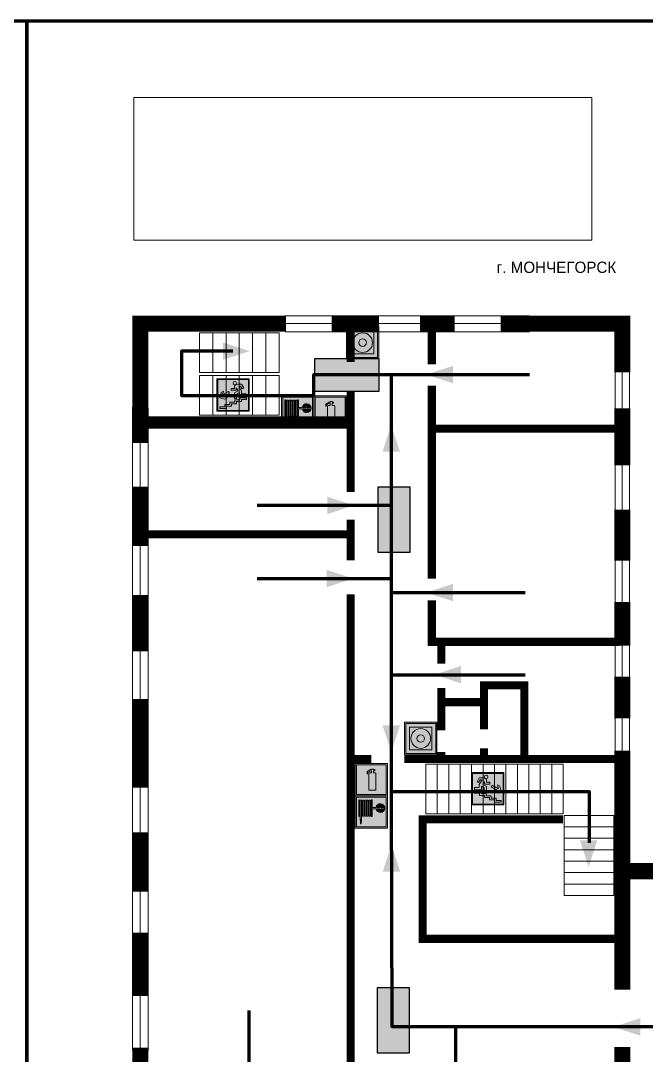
# Model space of a CAD drawing. Header units: millimetres. Extents: x 13810 to 67229, y 12374 to 21950.
# Drawn here: x 24286 to 24440.5, y 20406.5 to 20662 of the extents above; entities that cross this region are included whole.
import ezdxf

# ---------------------------------------------------------------- set-up
doc = ezdxf.new("R2010")
doc.units = ezdxf.units.MM
doc.layers.add('План_Штампы', color=7, linetype='Continuous')
doc.styles.add('обычный', font='arial.ttf')
picture_1 = doc.add_image_def('image1.jpg', size_in_pixel=(337, 105))

# ---------------------------------------------------------------- blocks, each defined once
blk = doc.blocks.new('вниз')
at = {"lineweight": 0, "true_color": 0xffffff}
h = blk.add_hatch(color=7, dxfattribs=at)
h.dxf.hatch_style = 1
h.paths.add_polyline_path([(40994.51, -4472.22), (40986.51, -4472.22), (40986.51, -4480.22), (40994.51, -4480.22)])
h.paths.add_polyline_path([(40994.31, -4472.42), (40994.31, -4480.01), (40986.71, -4480.01), (40986.71, -4472.42)], flags=16)
h.paths.add_polyline_path([(40988.43, -4473.53), (40989.43, -4473.53), (40990.19, -4473.96), (40990.19, -4474.6), (40991, -4474.6), (40991, -4475.06), (40989.73, -4475.06), (40989.73, -4474.46), (40989.3, -4475.18), (40990.17, -4475.7), (40990.17, -4477.11), (40989.63, -4477.11), (40989.63, -4476.01), (40988.94, -4475.59), (40988.94, -4476.46), (40988.94, -4476.46), (40987.47, -4476.46), (40987.26, -4476.46), (40987.26, -4475.92), (40988.4, -4475.92), (40988.4, -4475.2), (40989.1, -4473.99), (40988.66, -4473.99), (40988.24, -4474.7), (40987.86, -4474.47), (40988.41, -4473.56)], flags=0)
h.paths.add_polyline_path([(40990.55, -4473.29, -1), (40989.69, -4473.29, -1)], flags=0)
h.paths.add_polyline_path([(40988.85, -4476.89), (40988.85, -4477.43), (40990.1, -4477.43), (40990.1, -4477.99), (40991.34, -4477.99), (40991.34, -4478.54), (40992.59, -4478.54), (40992.59, -4479.09), (40993.83, -4479.09), (40993.83, -4479.52), (40992.17, -4479.52), (40992.17, -4478.97), (40990.91, -4478.97), (40990.91, -4478.41), (40989.68, -4478.41), (40989.68, -4477.86), (40988.43, -4477.86), (40988.43, -4477.31), (40987.6, -4477.31), (40987.18, -4477.31), (40987.18, -4476.89)], flags=0)
h.paths.add_polyline_path([(40991.61, -4475.33), (40993.12, -4476.2), (40992.9, -4475.27), (40993.48, -4475.6), (40993.83, -4476.88), (40992.56, -4477.22), (40991.97, -4476.88), (40992.9, -4476.61), (40991.38, -4475.74), (40991.58, -4475.39)], flags=0)
h.paths.add_polyline_path([(40990.19, -4473.96), (40989.43, -4473.53), (40988.43, -4473.53), (40988.41, -4473.56), (40987.86, -4474.47), (40988.24, -4474.7), (40988.66, -4473.99), (40989.1, -4473.99), (40988.4, -4475.2), (40988.4, -4475.92), (40987.26, -4475.92), (40987.26, -4476.46), (40987.47, -4476.46), (40988.94, -4476.46), (40988.94, -4476.27), (40988.94, -4475.59), (40989.63, -4476.01), (40989.63, -4477.11), (40990.17, -4477.11), (40990.17, -4475.7), (40989.3, -4475.18), (40989.73, -4474.46), (40989.73, -4475.06), (40991, -4475.06), (40991, -4474.6), (40990.19, -4474.6)], flags=0)
h.paths.add_polyline_path([(40990.55, -4473.29, 1), (40989.69, -4473.29, 1)], flags=0)
h.paths.add_polyline_path([(40991.61, -4475.33), (40991.58, -4475.39), (40991.38, -4475.74), (40992.9, -4476.61), (40991.97, -4476.88), (40992.56, -4477.22), (40993.83, -4476.88), (40993.48, -4475.6), (40992.9, -4475.27), (40993.12, -4476.2)], flags=0)
h.paths.add_polyline_path([(40990.1, -4477.43), (40988.85, -4477.43), (40988.85, -4476.89), (40987.18, -4476.89), (40987.18, -4477.31), (40987.6, -4477.31), (40988.43, -4477.31), (40988.43, -4477.86), (40989.68, -4477.86), (40989.68, -4478.41), (40990.91, -4478.41), (40990.91, -4478.97), (40992.17, -4478.97), (40992.17, -4479.52), (40993.83, -4479.52), (40993.83, -4479.09), (40992.59, -4479.09), (40992.59, -4478.54), (40991.34, -4478.54), (40991.34, -4477.99), (40990.1, -4477.99)], flags=0)
at = {"lineweight": 0}
h = blk.add_hatch(color=126, dxfattribs=at)
h.dxf.hatch_style = 1
h.paths.add_polyline_path([(40994.31, -4472.42), (40986.71, -4472.42), (40986.71, -4480.01), (40994.31, -4480.01)])
h.paths.add_polyline_path([(40988.43, -4473.53), (40989.43, -4473.53), (40990.19, -4473.96), (40990.19, -4474.6), (40991, -4474.6), (40991, -4475.06), (40989.73, -4475.06), (40989.73, -4474.46), (40989.3, -4475.18), (40990.17, -4475.7), (40990.17, -4477.11), (40989.63, -4477.11), (40989.63, -4476.01), (40988.94, -4475.59), (40988.94, -4476.46), (40988.94, -4476.46), (40987.47, -4476.46), (40987.26, -4476.46), (40987.26, -4475.92), (40988.4, -4475.92), (40988.4, -4475.2), (40989.1, -4473.99), (40988.66, -4473.99), (40988.24, -4474.7), (40987.86, -4474.47), (40988.41, -4473.56)], flags=16)
h.paths.add_polyline_path([(40990.55, -4473.29, -1), (40989.69, -4473.29, -1)], flags=16)
h.paths.add_polyline_path([(40988.85, -4476.89), (40988.85, -4477.43), (40990.1, -4477.43), (40990.1, -4477.99), (40991.34, -4477.99), (40991.34, -4478.54), (40992.59, -4478.54), (40992.59, -4479.09), (40993.83, -4479.09), (40993.83, -4479.52), (40992.17, -4479.52), (40992.17, -4478.97), (40990.91, -4478.97), (40990.91, -4478.41), (40989.68, -4478.41), (40989.68, -4477.86), (40988.43, -4477.86), (40988.43, -4477.31), (40987.6, -4477.31), (40987.18, -4477.31), (40987.18, -4476.89)], flags=16)
h.paths.add_polyline_path([(40991.61, -4475.33), (40993.12, -4476.2), (40992.9, -4475.27), (40993.48, -4475.6), (40993.83, -4476.88), (40992.56, -4477.22), (40991.97, -4476.88), (40992.9, -4476.61), (40991.38, -4475.74), (40991.58, -4475.39)], flags=16)
at = {"lineweight": 0, "true_color": 0xffffff}
h = blk.add_hatch(color=7, dxfattribs=at)
h.dxf.hatch_style = 1
h.paths.add_polyline_path([(40989.73, -4474.46), (40989.73, -4475.06), (40991, -4475.06), (40991, -4474.6), (40990.19, -4474.6), (40990.19, -4473.96), (40989.43, -4473.53), (40988.43, -4473.53), (40988.41, -4473.56), (40987.86, -4474.47), (40988.24, -4474.7), (40988.66, -4473.99), (40989.1, -4473.99), (40988.4, -4475.2), (40988.4, -4475.92), (40987.26, -4475.92), (40987.26, -4476.46), (40987.47, -4476.46), (40988.94, -4476.46), (40988.94, -4475.59), (40989.63, -4476.01), (40989.63, -4477.11), (40990.17, -4477.11), (40990.17, -4475.7), (40989.3, -4475.18)])
h.paths.add_polyline_path([(40989.69, -4473.29, 1), (40990.55, -4473.29, 1)])
h.paths.add_polyline_path([(40991.61, -4475.33), (40991.58, -4475.39), (40991.38, -4475.74), (40992.9, -4476.61), (40991.97, -4476.88), (40992.56, -4477.22), (40993.83, -4476.88), (40993.48, -4475.6), (40992.9, -4475.27), (40993.12, -4476.2)])
h.paths.add_polyline_path([(40990.1, -4477.43), (40988.85, -4477.43), (40988.85, -4476.89), (40987.18, -4476.89), (40987.18, -4477.31), (40987.6, -4477.31), (40988.43, -4477.31), (40988.43, -4477.86), (40989.68, -4477.86), (40989.68, -4478.41), (40990.91, -4478.41), (40990.91, -4478.97), (40992.17, -4478.97), (40992.17, -4479.52), (40993.83, -4479.52), (40993.83, -4479.09), (40992.59, -4479.09), (40992.59, -4478.54), (40991.34, -4478.54), (40991.34, -4477.99), (40990.1, -4477.99)])
at = {"color": 126, "lineweight": 0}
for points in [[(40986.51, -4472.22), (40994.51, -4472.22), (40994.51, -4480.22), (40986.51, -4480.22)], [(40986.71, -4472.42), (40994.31, -4472.42), (40994.31, -4480.01), (40986.71, -4480.01)]]:
    blk.add_lwpolyline(points, close=True, dxfattribs=at)
for points in [[(40987.47, -4476.46), (40987.26, -4476.46), (40987.26, -4475.92), (40988.4, -4475.92), (40988.4, -4475.2), (40989.1, -4473.99), (40988.66, -4473.99), (40988.24, -4474.7), (40987.86, -4474.47), (40988.41, -4473.56), (40988.43, -4473.53), (40989.43, -4473.53), (40990.19, -4473.96), (40990.19, -4474.6), (40991, -4474.6), (40991, -4475.06), (40989.73, -4475.06), (40989.73, -4474.46), (40989.3, -4475.18), (40990.17, -4475.7), (40990.17, -4477.11), (40989.63, -4477.11), (40989.63, -4476.01), (40988.94, -4475.59), (40988.94, -4476.46)], [(40991.58, -4475.39), (40991.38, -4475.74), (40992.9, -4476.61), (40991.97, -4476.88), (40992.56, -4477.22), (40993.83, -4476.88), (40993.48, -4475.6), (40992.9, -4475.27), (40993.12, -4476.2), (40991.61, -4475.33), (40991.58, -4475.39)], [(40987.6, -4477.31), (40987.18, -4477.31), (40987.18, -4476.89), (40988.85, -4476.89), (40988.85, -4477.43), (40990.1, -4477.43), (40990.1, -4477.99), (40991.34, -4477.99), (40991.34, -4478.54), (40992.59, -4478.54), (40992.59, -4479.09), (40993.83, -4479.09), (40993.83, -4479.52), (40992.17, -4479.52), (40992.17, -4478.97), (40990.91, -4478.97), (40990.91, -4478.41), (40989.68, -4478.41), (40989.68, -4477.86), (40988.43, -4477.86), (40988.43, -4477.31), (40987.6, -4477.31)], [(40987.47, -4476.46), (40988.94, -4476.46), (40988.94, -4476.27)]]:
    blk.add_lwpolyline(points, dxfattribs=at)
blk.add_circle((40990.12, -4473.29), 0.432, dxfattribs=at)
blk = doc.blocks.new('A$C32E8229D')
at = {"true_color": 0xffffff}
blk.add_hatch(color=7, dxfattribs=at).paths.add_polyline_path([(0, 0), (0, -8), (16, -8), (16, 0)])
h = blk.add_hatch(color=126)
h.paths.add_polyline_path([(0.2, -0.2), (15.8, -0.2), (15.8, -7.8), (0.2, -7.8)])
h.paths.add_polyline_path([(13.49, -2.05), (12.08, -2.05), (11.37, -2.63, 0.162397), (11.29, -2.84), (11.29, -3.63), (10.35, -3.63), (10.35, -4.05), (11.68, -4.05), (11.68, -3.48), (12.26, -4.28), (11.29, -5.1), (11.29, -6.78), (11.85, -6.78), (11.85, -5.44), (12.8, -4.64), (12.8, -5.94), (14.46, -5.94), (14.46, -5.39), (13.45, -5.39), (13.45, -3.97), (12.46, -2.59), (13.15, -2.59), (13.69, -3.34), (14.18, -3)], flags=16)
h.paths.add_polyline_path([(10.74, -1.82, 1), (11.8, -1.82, 1)], flags=16)
h.paths.add_polyline_path([(9.39, -3.59), (5.99, -3.59), (6.56, -3.03), (5.91, -3.03), (5.1, -3.83), (5.91, -4.64), (6.56, -4.64), (5.99, -4.09), (9.39, -4.09)], flags=16)
h.paths.add_polyline_path([(4.29, -1.08), (1.72, -1.08), (1.72, -6.6), (4.29, -6.6)], flags=16)
at = {"color": 126}
blk.add_lwpolyline([(16, -8), (0, -8), (0, 0), (16, 0)], close=True, dxfattribs=at)
blk = doc.blocks.new('вниз 3')
at = {"lineweight": 0, "true_color": 0xffffff}
h = blk.add_hatch(color=7, dxfattribs=at)
h.dxf.hatch_style = 1
h.paths.add_polyline_path([(40997.5, -4475.69), (40997.25, -4475.28), (40995.76, -4476.15), (40995.97, -4475.23), (40995.39, -4475.56), (40995.05, -4476.83), (40996.33, -4477.17), (40996.91, -4476.83), (40996, -4476.55)], flags=0)
h.paths.add_polyline_path([(40999.81, -4473.95), (41000.22, -4473.95), (41000.64, -4474.67), (41001.03, -4474.43), (41000.46, -4473.49), (41000.42, -4473.49), (40999.43, -4473.49), (40998.68, -4473.92), (40998.68, -4474.57), (40997.88, -4474.57), (40997.88, -4475), (40999.14, -4475), (40999.14, -4474.43), (40999.14, -4474.38), (40999.59, -4475.15), (40998.72, -4475.67), (40998.72, -4477.06), (40999.24, -4477.06), (40999.24, -4475.96), (40999.95, -4475.56), (40999.95, -4476.43), (41001.61, -4476.43), (41001.61, -4475.88), (41000.47, -4475.88), (41000.47, -4475.12)], flags=0)
h.paths.add_polyline_path([(40999.2, -4473.24, 1), (40998.35, -4473.24, 1)], flags=0)
h.paths.add_polyline_path([(41000.46, -4477.26), (41001.69, -4477.26), (41001.69, -4476.84), (41000.03, -4476.84), (41000.03, -4477.39), (40998.78, -4477.39), (40998.78, -4477.95), (40997.53, -4477.95), (40997.53, -4478.5), (40996.29, -4478.5), (40996.29, -4479.06), (40995.05, -4479.06), (40995.05, -4479.48), (40995.29, -4479.48), (40996.72, -4479.48), (40996.72, -4478.92), (40997.97, -4478.92), (40997.97, -4478.36), (40999.2, -4478.36), (40999.2, -4477.81), (41000.46, -4477.81)], flags=0)
h.paths.add_polyline_path([(41002.37, -4472.17), (40994.37, -4472.17), (40994.37, -4480.17), (41002.37, -4480.17)])
h.paths.add_polyline_path([(41002.16, -4479.96), (40994.57, -4479.96), (40994.57, -4472.37), (41002.16, -4472.37)], flags=16)
h.paths.add_polyline_path([(41001.61, -4475.88), (41001.61, -4476.43), (40999.95, -4476.43), (40999.95, -4475.56), (40999.24, -4475.96), (40999.24, -4477.06), (40998.72, -4477.06), (40998.72, -4475.67), (40999.59, -4475.15), (40999.14, -4474.38), (40999.14, -4474.43), (40999.14, -4475), (40997.88, -4475), (40997.88, -4474.57), (40998.68, -4474.57), (40998.68, -4473.92), (40999.43, -4473.49), (41000.42, -4473.49), (41000.46, -4473.49), (41001.03, -4474.43), (41000.64, -4474.67), (41000.22, -4473.95), (40999.81, -4473.95), (41000.47, -4475.12), (41000.47, -4475.88)], flags=0)
h.paths.add_polyline_path([(41001.69, -4476.84), (41001.69, -4477.26), (41000.46, -4477.26), (41000.46, -4477.81), (40999.2, -4477.81), (40999.2, -4478.36), (40997.97, -4478.36), (40997.97, -4478.92), (40996.72, -4478.92), (40996.72, -4479.48), (40995.05, -4479.48), (40995.05, -4479.06), (40996.29, -4479.06), (40996.29, -4478.5), (40997.53, -4478.5), (40997.53, -4477.95), (40998.78, -4477.95), (40998.78, -4477.39), (41000.03, -4477.39), (41000.03, -4476.84)], flags=0)
h.paths.add_polyline_path([(40998.35, -4473.24, -1), (40999.2, -4473.24, -1)], flags=0)
h.paths.add_polyline_path([(40997.5, -4475.69), (40996, -4476.55), (40996.91, -4476.83), (40996.33, -4477.17), (40995.05, -4476.83), (40995.39, -4475.56), (40995.97, -4475.23), (40995.76, -4476.15), (40997.25, -4475.28)], flags=0)
at = {"lineweight": 0}
h = blk.add_hatch(color=126, dxfattribs=at)
h.dxf.hatch_style = 1
h.paths.add_polyline_path([(41002.16, -4472.37), (40994.57, -4472.37), (40994.57, -4479.96), (41002.16, -4479.96)])
h.paths.add_polyline_path([(40995.97, -4475.23), (40995.76, -4476.15), (40997.25, -4475.28), (40997.5, -4475.69), (40996, -4476.55), (40996.91, -4476.83), (40996.33, -4477.17), (40995.05, -4476.83), (40995.39, -4475.56)], flags=16)
h.paths.add_polyline_path([(40997.88, -4474.57), (40998.68, -4474.57), (40998.68, -4473.92), (40999.43, -4473.49), (41000.42, -4473.49), (41000.46, -4473.49), (41001.03, -4474.43), (41000.64, -4474.67), (41000.22, -4473.95), (40999.81, -4473.95), (41000.47, -4475.12), (41000.47, -4475.88), (41001.61, -4475.88), (41001.61, -4476.43), (40999.95, -4476.43), (40999.95, -4475.56), (40999.24, -4475.96), (40999.24, -4477.06), (40998.72, -4477.06), (40998.72, -4475.67), (40999.59, -4475.15), (40999.14, -4474.38), (40999.14, -4474.43), (40999.14, -4475), (40997.88, -4475)], flags=16)
h.paths.add_polyline_path([(40998.35, -4473.24, -1), (40999.2, -4473.24, -1)], flags=16)
h.paths.add_polyline_path([(40997.53, -4477.95), (40998.78, -4477.95), (40998.78, -4477.39), (41000.03, -4477.39), (41000.03, -4476.84), (41001.69, -4476.84), (41001.69, -4477.26), (41000.46, -4477.26), (41000.46, -4477.81), (40999.2, -4477.81), (40999.2, -4478.36), (40997.97, -4478.36), (40997.97, -4478.92), (40996.72, -4478.92), (40996.72, -4479.48), (40995.05, -4479.48), (40995.05, -4479.06), (40996.29, -4479.06), (40996.29, -4478.5), (40997.53, -4478.5)], flags=16)
at = {"lineweight": 0, "true_color": 0xffffff}
h = blk.add_hatch(color=7, dxfattribs=at)
h.dxf.hatch_style = 1
h.paths.add_polyline_path([(40999.2, -4473.24, 1), (40998.35, -4473.24, 1)])
h.paths.add_polyline_path([(40999.81, -4473.95), (41000.22, -4473.95), (41000.64, -4474.67), (41001.03, -4474.43), (41000.46, -4473.49), (41000.42, -4473.49), (40999.43, -4473.49), (40998.68, -4473.92), (40998.68, -4474.57), (40997.88, -4474.57), (40997.88, -4475), (40999.14, -4475), (40999.14, -4474.43), (40999.14, -4474.38), (40999.59, -4475.15), (40998.72, -4475.67), (40998.72, -4477.06), (40999.24, -4477.06), (40999.24, -4475.96), (40999.95, -4475.56), (40999.95, -4476.43), (41001.61, -4476.43), (41001.61, -4475.88), (41000.47, -4475.88), (41000.47, -4475.12)])
h.paths.add_polyline_path([(40999.2, -4477.81), (41000.46, -4477.81), (41000.46, -4477.26), (41001.69, -4477.26), (41001.69, -4476.84), (41000.03, -4476.84), (41000.03, -4477.39), (40998.78, -4477.39), (40998.78, -4477.95), (40997.53, -4477.95), (40997.53, -4478.5), (40996.29, -4478.5), (40996.29, -4479.06), (40995.05, -4479.06), (40995.05, -4479.48), (40995.29, -4479.48), (40996.72, -4479.48), (40996.72, -4478.92), (40997.97, -4478.92), (40997.97, -4478.36), (40999.2, -4478.36)])
h.paths.add_polyline_path([(40997.5, -4475.69), (40997.25, -4475.28), (40995.76, -4476.15), (40995.97, -4475.23), (40995.39, -4475.56), (40995.05, -4476.83), (40996.33, -4477.17), (40996.91, -4476.83), (40996, -4476.55)])
at = {"color": 126, "lineweight": 0}
for points in [[(40994.37, -4472.17), (41002.37, -4472.17), (41002.37, -4480.17), (40994.37, -4480.17)], [(40994.57, -4472.37), (41002.16, -4472.37), (41002.16, -4479.96), (40994.57, -4479.96)]]:
    blk.add_lwpolyline(points, close=True, dxfattribs=at)
for points in [[(40999.14, -4474.43), (40999.14, -4475), (40997.88, -4475), (40997.88, -4474.57), (40998.68, -4474.57), (40998.68, -4473.92), (40999.43, -4473.49), (41000.42, -4473.49), (41000.46, -4473.49), (41001.03, -4474.43), (41000.64, -4474.67), (41000.22, -4473.95), (40999.81, -4473.95), (41000.47, -4475.12), (41000.47, -4475.88), (41001.61, -4475.88), (41001.61, -4476.43), (40999.95, -4476.43), (40999.95, -4475.56), (40999.24, -4475.96), (40999.24, -4477.06), (40998.72, -4477.06), (40998.72, -4475.67), (40999.59, -4475.15), (40999.14, -4474.38), (40999.14, -4474.43)], [(40995.05, -4476.83), (40995.39, -4475.56), (40995.97, -4475.23), (40995.76, -4476.15), (40997.25, -4475.28), (40997.5, -4475.69), (40996, -4476.55), (40996.91, -4476.83), (40996.33, -4477.17), (40995.05, -4476.83)], [(40995.29, -4479.48), (40995.05, -4479.48), (40995.05, -4479.06), (40996.29, -4479.06), (40996.29, -4478.5), (40997.53, -4478.5), (40997.53, -4477.95), (40998.78, -4477.95), (40998.78, -4477.39), (41000.03, -4477.39), (41000.03, -4476.84), (41001.69, -4476.84), (41001.69, -4477.26), (41000.46, -4477.26), (41000.46, -4477.81), (40999.2, -4477.81), (40999.2, -4478.36), (40997.97, -4478.36), (40997.97, -4478.92), (40996.72, -4478.92), (40996.72, -4479.48), (40995.05, -4479.48)]]:
    blk.add_lwpolyline(points, dxfattribs=at)
blk.add_circle((40998.77, -4473.24), 0.426, dxfattribs=at)
blk = doc.blocks.new('A$C37112FD5')
at = {"true_color": 0xf5f5ff}
h = blk.add_hatch(color=7, dxfattribs=at)
h.dxf.hatch_style = 1
h.paths.add_polyline_path([(12.8, -7.4), (0, -7.4), (0, -20.2), (12.8, -20.2)])
h.paths.add_polyline_path([(12.29, -7.91), (12.29, -19.69), (0.51, -19.69), (0.51, -7.91)], flags=16)
h.paths.add_polyline_path([(4.98, -9.04, -0.42597), (5.17, -9.22), (5.17, -12.25), (5.17, -15.29, -0.432244), (4.98, -15.47), (4.83, -15.47, -0.42597), (4.64, -15.29), (4.64, -12.25), (4.64, -9.22, -0.432244), (4.83, -9.04)], flags=0)
h.paths.add_polyline_path([(4.28, -9.22), (4.28, -12.25), (4.28, -15.29, -0.432244), (4.09, -15.47), (3.94, -15.47, -0.42597), (3.75, -15.29), (3.75, -12.25), (3.75, -9.22, -0.432244), (3.94, -9.04), (4.09, -9.04, -0.42597)], flags=0)
h.paths.add_polyline_path([(5.72, -9.04), (5.87, -9.04, -0.42597), (6.06, -9.22), (6.06, -12.25), (6.06, -15.29, -0.432244), (5.87, -15.47), (5.72, -15.47, -0.42597), (5.53, -15.29), (5.53, -12.25), (5.53, -9.22, -0.432244)], flags=0)
h.paths.add_polyline_path([(6.42, -8.9), (6.5, -8.9, -0.42597), (6.69, -9.08), (6.69, -12.03), (8.21, -12.03, -15.824349), (8.21, -12.47), (6.69, -12.47), (6.69, -15.42, -0.432244), (6.5, -15.6), (6.42, -15.6)], flags=0)
h.paths.add_polyline_path([(3.39, -9.22), (3.39, -12.25), (3.39, -15.29, -0.432244), (3.2, -15.47), (3.05, -15.47, -0.42597), (2.85, -15.29), (2.85, -12.25), (2.85, -9.22, -0.432244), (3.05, -9.04), (3.2, -9.04, -0.42597)], flags=0)
h.paths.add_polyline_path([(2.5, -9.22), (2.5, -16.71), (1.96, -16.71), (1.96, -9.22, -0.432244), (2.15, -9.04), (2.31, -9.04, -0.42597)], flags=0)
h.paths.add_polyline_path([(1.61, -8.9), (1.61, -15.6), (1.57, -15.6, -0.42597), (1.37, -15.42), (1.37, -12.03), (1.37, -9.09, -0.432244), (1.57, -8.9)], flags=0)
h.paths.add_polyline_path([(9.76, -10.81), (9.76, -12.03), (8.49, -12.03, -0.336371)], flags=0)
h.paths.add_polyline_path([(8.49, -12.47), (9.76, -12.47), (9.76, -13.7, -0.336371)], flags=0)
h.paths.add_polyline_path([(10.11, -10.81, -0.336371), (11.38, -12.03), (10.11, -12.03)], flags=0)
h.paths.add_polyline_path([(10.11, -12.47), (11.38, -12.47, -0.336371), (10.11, -13.7)], flags=0)
h.paths.add_polyline_path([(2.5, -16.84), (2.5, -17.05), (1.97, -17.05), (1.97, -16.84)], flags=0)
h.paths.add_polyline_path([(2.5, -17.24, -0.033778), (2.24, -18.6, -0.033778), (1.97, -17.24)], flags=0)
h = blk.add_hatch(color=242)
h.dxf.hatch_style = 1
h.paths.add_polyline_path([(12.29, -7.91), (0.51, -7.91), (0.51, -19.69), (12.29, -19.69)])
h.paths.add_polyline_path([(6.42, -15.6), (6.42, -8.9), (6.5, -8.9, -0.42597), (6.69, -9.08), (6.69, -12.03), (8.21, -12.03, -15.824349), (8.21, -12.47), (6.69, -12.47), (6.69, -15.42, -0.432244), (6.5, -15.6)], flags=16)
h.paths.add_polyline_path([(5.87, -15.47), (5.72, -15.47, -0.42597), (5.53, -15.29), (5.53, -12.25), (5.53, -9.22, -0.432244), (5.72, -9.04), (5.87, -9.04, -0.42597), (6.06, -9.22), (6.06, -12.25), (6.06, -15.29, -0.432244)], flags=16)
h.paths.add_polyline_path([(4.98, -15.47), (4.83, -15.47, -0.42597), (4.64, -15.29), (4.64, -12.25), (4.64, -9.22, -0.432244), (4.83, -9.04), (4.98, -9.04, -0.42597), (5.17, -9.22), (5.17, -12.25), (5.17, -15.29, -0.432244)], flags=16)
h.paths.add_polyline_path([(4.09, -15.47), (3.94, -15.47, -0.42597), (3.75, -15.29), (3.75, -12.25), (3.75, -9.22, -0.432244), (3.94, -9.04), (4.09, -9.04, -0.42597), (4.28, -9.22), (4.28, -12.25), (4.28, -15.29, -0.432244)], flags=16)
h.paths.add_polyline_path([(3.2, -15.47), (3.05, -15.47, -0.42597), (2.85, -15.29), (2.85, -12.25), (2.85, -9.22, -0.432244), (3.05, -9.04), (3.2, -9.04, -0.42597), (3.39, -9.22), (3.39, -12.25), (3.39, -15.29, -0.432244)], flags=16)
h.paths.add_polyline_path([(2.5, -17.05), (1.97, -17.05), (1.97, -16.84), (2.5, -16.84)], flags=16)
h.paths.add_polyline_path([(2.5, -17.24, -0.033778), (2.24, -18.6, -0.033778), (1.97, -17.24)], flags=16)
h.paths.add_polyline_path([(2.5, -16.71), (1.96, -16.71), (1.96, -9.22, -0.432244), (2.15, -9.04), (2.31, -9.04, -0.42597), (2.5, -9.22)], flags=16)
h.paths.add_polyline_path([(1.61, -15.6), (1.57, -15.6, -0.42597), (1.37, -15.42), (1.37, -12.03), (1.37, -9.09, -0.432244), (1.57, -8.9), (1.61, -8.9)], flags=16)
h.paths.add_polyline_path([(8.49, -12.47), (9.76, -12.47), (9.76, -13.7, -0.336371)], flags=0)
h.paths.add_polyline_path([(10.11, -13.7), (10.11, -12.47), (11.38, -12.47, -0.336371)], flags=0)
h.paths.add_polyline_path([(8.49, -12.03, -0.336371), (9.76, -10.81), (9.76, -12.03)], flags=0)
h.paths.add_polyline_path([(10.11, -12.03), (10.11, -10.81, -0.336371), (11.38, -12.03)], flags=0)
h = blk.add_hatch(color=7, dxfattribs=at)
h.dxf.hatch_style = 1
h.paths.add_polyline_path([(1.61, -8.9), (1.57, -8.9, 0.432244), (1.37, -9.09), (1.37, -12.03), (1.37, -15.42, 0.42597), (1.57, -15.6), (1.61, -15.6)])
h.paths.add_polyline_path([(2.5, -9.22, 0.42597), (2.31, -9.04), (2.15, -9.04, 0.432244), (1.96, -9.22), (1.96, -16.71), (2.5, -16.71)])
h.paths.add_polyline_path([(2.5, -16.84), (1.97, -16.84), (1.97, -17.05), (2.5, -17.05)])
h.paths.add_polyline_path([(2.5, -17.24), (1.97, -17.24, 0.033778), (2.24, -18.6, 0.033778)])
h.paths.add_polyline_path([(3.39, -12.25), (3.39, -9.22, 0.42597), (3.2, -9.04), (3.05, -9.04, 0.432244), (2.85, -9.22), (2.85, -12.25), (2.85, -15.29, 0.42597), (3.05, -15.47), (3.2, -15.47, 0.432244), (3.39, -15.29)])
h.paths.add_polyline_path([(4.28, -12.25), (4.28, -9.22, 0.42597), (4.09, -9.04), (3.94, -9.04, 0.432244), (3.75, -9.22), (3.75, -12.25), (3.75, -15.29, 0.42597), (3.94, -15.47), (4.09, -15.47, 0.432244), (4.28, -15.29)])
h.paths.add_polyline_path([(5.17, -12.25), (5.17, -9.22, 0.42597), (4.98, -9.04), (4.83, -9.04, 0.432244), (4.64, -9.22), (4.64, -12.25), (4.64, -15.29, 0.42597), (4.83, -15.47), (4.98, -15.47, 0.432244), (5.17, -15.29)])
h.paths.add_polyline_path([(6.06, -12.25), (6.06, -9.22, 0.42597), (5.87, -9.04), (5.72, -9.04, 0.432244), (5.53, -9.22), (5.53, -12.25), (5.53, -15.29, 0.42597), (5.72, -15.47), (5.87, -15.47, 0.432244), (6.06, -15.29)])
h.paths.add_polyline_path([(6.69, -12.47), (8.21, -12.47, 15.824349), (8.21, -12.03), (6.69, -12.03), (6.69, -9.08, 0.42597), (6.5, -8.9), (6.42, -8.9), (6.42, -15.6), (6.5, -15.6, 0.432244), (6.69, -15.42)])
h.paths.add_polyline_path([(8.49, -12.47), (9.76, -12.47), (9.76, -13.7, -0.336371)], flags=16)
h.paths.add_polyline_path([(8.49, -12.03, -0.336371), (9.76, -10.81), (9.76, -12.03)], flags=16)
h.paths.add_polyline_path([(10.11, -12.47), (11.38, -12.47, -0.336371), (10.11, -13.7)], flags=16)
h.paths.add_polyline_path([(10.11, -12.03), (10.11, -10.81, -0.336371), (11.38, -12.03)], flags=16)
h = blk.add_hatch(color=242)
h.dxf.hatch_style = 1
h.paths.add_polyline_path([(9.76, -10.81, 0.336371), (8.49, -12.03), (9.76, -12.03)])
h.paths.add_polyline_path([(10.11, -10.81), (10.11, -12.03), (11.38, -12.03, 0.336371)])
h.paths.add_polyline_path([(11.38, -12.47), (10.11, -12.47), (10.11, -13.7, 0.336371)])
h.paths.add_polyline_path([(9.76, -12.47), (8.49, -12.47, 0.336371), (9.76, -13.7)])
at = {"color": 242, "lineweight": 5}
for p, q in [((0, -20.2), (0, -7.4)), ((0, -7.4), (12.8, -7.4)), ((12.8, -20.2), (12.8, -7.4)), ((1.37, -12.03), (1.37, -9.08)), ((1.37, -12.03), (1.37, -15.42)), ((1.57, -8.9), (1.61, -8.9)), ((1.61, -8.9), (1.61, -15.6)), ((1.96, -16.71), (1.96, -9.22)), ((2.15, -9.04), (2.31, -9.04)), ((2.5, -16.71), (2.5, -9.22)), ((2.85, -12.25), (2.85, -9.22)), ((2.85, -12.25), (2.85, -15.29)), ((3.05, -9.04), (3.2, -9.04)), ((3.39, -12.25), (3.39, -9.22)), ((3.39, -12.25), (3.39, -15.29)), ((3.75, -12.25), (3.75, -9.22)), ((3.75, -12.25), (3.75, -15.29)), ((3.94, -9.04), (4.09, -9.04)), ((4.28, -12.25), (4.28, -9.22)), ((4.28, -12.25), (4.28, -15.29)), ((4.64, -12.25), (4.64, -9.22)), ((4.64, -12.25), (4.64, -15.29)), ((4.83, -9.04), (4.98, -9.04)), ((5.17, -12.25), (5.17, -9.22)), ((5.17, -12.25), (5.17, -15.29)), ((5.53, -12.25), (5.53, -9.22)), ((5.53, -12.25), (5.53, -15.29)), ((5.72, -9.04), (5.87, -9.04)), ((6.06, -12.25), (6.06, -9.22)), ((6.06, -12.25), (6.06, -15.29)), ((6.42, -8.9), (6.42, -15.6)), ((6.5, -8.9), (6.42, -8.9)), ((6.69, -12.03), (6.69, -9.08)), ((8.21, -12.03), (6.69, -12.03)), ((9.76, -12.03), (8.49, -12.03)), ((9.76, -10.81), (9.76, -12.03)), ((10.11, -10.81), (10.11, -12.03)), ((11.38, -12.03), (10.11, -12.03)), ((1.57, -15.6), (1.61, -15.6)), ((3.05, -15.47), (3.2, -15.47)), ((3.94, -15.47), (4.09, -15.47)), ((4.83, -15.47), (4.98, -15.47)), ((5.72, -15.47), (5.87, -15.47)), ((6.42, -15.6), (6.5, -15.6)), ((8.21, -12.47), (6.69, -12.47)), ((6.69, -12.47), (6.69, -15.42)), ((9.76, -12.47), (8.49, -12.47)), ((9.76, -12.47), (9.76, -13.7)), ((11.38, -12.47), (10.11, -12.47)), ((10.11, -12.47), (10.11, -13.7)), ((0, -20.2), (12.8, -20.2)), ((1.96, -16.71), (2.5, -16.71)), ((1.97, -16.84), (2.5, -16.84)), ((1.97, -17.05), (1.97, -16.84)), ((2.5, -17.05), (1.97, -17.05)), ((1.97, -17.24), (2.5, -17.24)), ((2.5, -16.84), (2.5, -17.05))]:
    blk.add_line(p, q, dxfattribs=at)
blk.add_lwpolyline([(0.51, -7.91), (12.29, -7.91), (12.29, -19.69), (0.51, -19.69)], close=True, dxfattribs=at)
for centre, radius, start, end in [((1.56, -9.09), 0.182, 87.1027, 180.6071), ((2.15, -9.22), 0.182, 87.1027, 180.6071), ((2.32, -9.22), 0.182, 359.3929, 92.8973), ((3.04, -9.22), 0.182, 87.1027, 180.6071), ((3.21, -9.22), 0.182, 359.3929, 92.8973), ((3.93, -9.22), 0.182, 87.1027, 180.6071), ((4.1, -9.22), 0.182, 359.3929, 92.8973), ((4.82, -9.22), 0.182, 87.1027, 180.6071), ((4.99, -9.22), 0.182, 359.3929, 92.8973), ((5.71, -9.22), 0.182, 87.1027, 180.6071), ((5.88, -9.22), 0.182, 359.3929, 92.8973), ((6.51, -9.09), 0.182, 359.3929, 92.8973), ((9.93, -12.25), 1.74, 187.2319, 172.7681), ((9.93, -12.25), 1.46, 96.9927, 171.3585), ((9.93, -12.25), 1.46, 8.6415, 83.0073), ((1.56, -15.42), 0.182, 179.3929, 272.8973), ((3.04, -15.29), 0.182, 179.3929, 272.8973), ((3.21, -15.29), 0.182, 267.1027, 0.6071), ((3.93, -15.29), 0.182, 179.3929, 272.8973), ((4.1, -15.29), 0.182, 267.1027, 0.6071), ((4.82, -15.29), 0.182, 179.3929, 272.8973), ((4.99, -15.29), 0.182, 267.1027, 0.6071), ((5.71, -15.29), 0.182, 179.3929, 272.8973), ((5.88, -15.29), 0.182, 267.1027, 0.6071), ((6.51, -15.42), 0.182, 267.1027, 0.6071), ((9.93, -12.25), 1.46, 188.6415, 263.0073), ((9.93, -12.25), 1.46, 276.9927, 351.3585), ((12.17, -15.98), 10.27, 187.041, 194.7793), ((-7.7, -15.98), 10.27, 345.2207, 352.959)]:
    blk.add_arc(centre, radius, start, end, dxfattribs=at)
blk = doc.blocks.new('A$C3AD82952')
at = {"true_color": 0xf5f5ff}
h = blk.add_hatch(color=7, dxfattribs=at)
h.dxf.hatch_style = 1
h.paths.add_polyline_path([(8.21, 8.73, 0.414214), (7.89, 9.05), (7.22, 9.05), (7.22, 9.92), (7.59, 9.92, 1), (7.57, 10.36), (7.22, 10.36), (7.22, 10.6), (6.43, 10.6), (6.43, 10.36), (6.01, 10.36), (4.74, 9.59), (4.74, 8.69), (4.98, 8.73), (4.98, 9.26), (6.12, 9.91), (6.43, 9.91), (6.43, 9.05), (5.76, 9.05, 0.414214), (5.44, 8.73), (5.44, 2.2), (8.21, 2.2)], flags=0)
h.paths.add_polyline_path([(12.8, 12.8), (0, 12.8), (0, 0), (12.8, 0)])
h.paths.add_polyline_path([(0.51, 12.29), (12.29, 12.29), (12.29, 0.51), (0.51, 0.51)], flags=16)
h.paths.add_polyline_path([(4.74, 9.59), (6.01, 10.36), (6.43, 10.36), (6.43, 10.6), (7.22, 10.6), (7.22, 10.36), (7.59, 10.36, -0.94586), (7.59, 9.92), (7.22, 9.92), (7.22, 9.05), (7.89, 9.05, -0.414214), (8.21, 8.73), (8.21, 2.2), (5.44, 2.2), (5.44, 8.73, -0.414214), (5.76, 9.05), (6.43, 9.05), (6.43, 9.91), (6.12, 9.91), (4.98, 9.26), (4.98, 8.73), (4.74, 8.69)], flags=0)
h = blk.add_hatch(color=242)
h.dxf.hatch_style = 1
h.paths.add_polyline_path([(12.29, 12.29), (0.51, 12.29), (0.51, 0.51), (12.29, 0.51)])
h.paths.add_polyline_path([(4.74, 8.69), (4.74, 9.59), (6.01, 10.36), (6.43, 10.36), (6.43, 10.6), (7.22, 10.6), (7.22, 10.36), (7.59, 10.36, -0.94586), (7.59, 9.92), (7.22, 9.92), (7.22, 9.05), (7.89, 9.05, -0.414214), (8.21, 8.73), (8.21, 2.2), (5.44, 2.2), (5.44, 8.73, -0.414214), (5.76, 9.05), (6.43, 9.05), (6.43, 9.91), (6.12, 9.91), (4.98, 9.26), (4.98, 8.73)], flags=16)
h = blk.add_hatch(color=7, dxfattribs=at)
h.dxf.hatch_style = 1
h.paths.add_polyline_path([(8.21, 8.73, 0.414214), (7.89, 9.05), (7.22, 9.05), (7.22, 9.92), (7.59, 9.92, 1), (7.57, 10.36), (7.22, 10.36), (7.22, 10.6), (6.43, 10.6), (6.43, 10.36), (6.01, 10.36), (4.74, 9.59), (4.74, 8.69), (4.98, 8.73), (4.98, 9.26), (6.12, 9.91), (6.43, 9.91), (6.43, 9.05), (5.76, 9.05, 0.414214), (5.44, 8.73), (5.44, 2.2), (8.21, 2.2)])
at = {"color": 242, "lineweight": 5}
for p, q in [((0, 0), (0, 12.8)), ((0, 12.8), (12.8, 12.8)), ((12.8, 0), (12.8, 12.8)), ((6.01, 10.36), (4.74, 9.59)), ((4.74, 9.59), (4.74, 8.69)), ((4.74, 8.69), (4.98, 8.73)), ((4.98, 9.26), (6.12, 9.91)), ((4.98, 8.73), (4.98, 9.26)), ((5.44, 2.2), (5.44, 8.73)), ((5.76, 9.05), (6.43, 9.05)), ((6.01, 10.36), (6.43, 10.36)), ((6.12, 9.91), (6.43, 9.91)), ((7.22, 10.6), (6.43, 10.6)), ((6.43, 10.6), (6.43, 10.36)), ((6.43, 9.91), (6.43, 9.05)), ((7.22, 10.36), (7.22, 10.6)), ((7.59, 10.36), (7.22, 10.36)), ((7.22, 9.05), (7.22, 9.92)), ((7.59, 9.92), (7.22, 9.92)), ((7.89, 9.05), (7.22, 9.05)), ((8.21, 2.2), (8.21, 8.73)), ((0, 0), (12.8, 0)), ((5.44, 2.2), (8.21, 2.2))]:
    blk.add_line(p, q, dxfattribs=at)
blk.add_lwpolyline([(0.51, 12.29), (12.29, 12.29), (12.29, 0.51), (0.51, 0.51)], close=True, dxfattribs=at)
for centre, radius, start, end in [((5.76, 8.73), 0.32, 90, 180), ((7.58, 10.14), 0.223, 273.1875, 86.8125), ((7.89, 8.73), 0.32, 0, 90)]:
    blk.add_arc(centre, radius, start, end, dxfattribs=at)
blk = doc.blocks.new('A$C7B4425F7')
at = {"true_color": 0xffffff}
blk.add_hatch(color=7, dxfattribs=at).paths.add_polyline_path([(0, 0), (-16, 0), (-16, -8), (0, -8)])
h = blk.add_hatch(color=126)
h.paths.add_polyline_path([(-0.2, -0.2), (-15.8, -0.2), (-15.8, -7.8), (-0.2, -7.8)])
h.paths.add_polyline_path([(-11.76, -2.03), (-11.76, -3.66), (-11.17, -3.66, -0.568275), (-11.17, -6.18), (-12.58, -6.18), (-12.58, -2.03)], flags=16)
h.paths.add_polyline_path([(-13.33, -4.12, -0.495768), (-13.59, -6.18), (-15.03, -6.18), (-15.03, -2.03), (-13.59, -2.03, -0.487973)], flags=16)
h.paths.add_polyline_path([(-10.25, -2.03), (-9.48, -2.03), (-9.48, -6.18), (-10.25, -6.18)], flags=16)
h.paths.add_polyline_path([(-13.84, -3.69), (-14.24, -3.69), (-14.24, -3.03), (-13.9, -3.03, -0.692621)], flags=0)
h.paths.add_polyline_path([(-9.15, -2.03), (-8.4, -2.03), (-8.04, -3.07), (-7.68, -2.03), (-6.93, -2.03), (-7.64, -4.1), (-6.93, -6.18), (-7.68, -6.18), (-8.04, -5.14), (-8.4, -6.18), (-9.15, -6.18), (-8.44, -4.1)], flags=16)
h.paths.add_polyline_path([(-11.76, -4.46), (-11.42, -4.46, -0.692621), (-11.36, -5.12), (-11.76, -5.12)], flags=0)
h.paths.add_polyline_path([(-13.9, -5.2), (-14.24, -5.2), (-14.24, -4.55), (-13.84, -4.55, -0.708038)], flags=0)
edge = h.paths.add_edge_path(flags=16)
edge.add_ellipse((-5.51, -4.08), major_axis=(0, 2.05), ratio=0.586184, start_angle=0, end_angle=360)
edge = h.paths.add_edge_path(flags=0)
edge.add_ellipse((-5.51, -4.08), major_axis=(0, 1.14), ratio=0.454828, start_angle=0, end_angle=360)
h.paths.add_polyline_path([(-4.13, -4.96, 0.377264), (-3.48, -4.52, 0.0555), (-3.16, -2.03), (-1.66, -2.03), (-1.66, -4.96), (-0.96, -4.96), (-0.96, -7.01), (-1.75, -7.01), (-1.75, -6.18), (-3.3, -6.18), (-3.3, -7.02), (-4.13, -7.02)], flags=16)
h.paths.add_polyline_path([(-2.73, -2.91), (-2.28, -2.91), (-2.28, -4.96), (-3.05, -4.96, 0.079136)], flags=0)
at = {"color": 126}
blk.add_lwpolyline([(-16, -8), (0, -8), (0, 0), (-16, 0)], close=True, dxfattribs=at)
blk = doc.blocks.new('A$C54414219')
at = {"true_color": 0xffffff}
h = blk.add_hatch(color=7, dxfattribs=at)
h.paths.add_polyline_path([(2.39, -9.45), (2.39, -18.3), (11.23, -18.3), (11.23, -9.45)], flags=0)
h.paths.add_polyline_path([(10.71, -13.87, -1), (2.92, -13.87, -1)], flags=0)
h.paths.add_polyline_path([(8.3, -13.87, -1), (5.33, -13.87, -1)], flags=0)
h.paths.add_polyline_path([(0.41, -7.47), (0.41, -20.27), (13.21, -20.27), (13.21, -7.47)])
h.paths.add_polyline_path([(0.92, -19.77), (12.71, -19.77), (12.71, -7.98), (0.92, -7.98)], flags=16)
h.paths.add_polyline_path([(11.23, -9.45), (11.23, -18.3), (2.39, -18.3), (2.39, -9.45)], flags=0)
at = {"lineweight": 5}
h = blk.add_hatch(color=242, dxfattribs=at)
h.paths.add_polyline_path([(12.71, -7.98), (0.92, -7.98), (0.92, -19.77), (12.71, -19.77)])
h.paths.add_polyline_path([(11.23, -18.3), (2.39, -18.3), (2.39, -9.45), (11.23, -9.45)], flags=16)
h.paths.add_polyline_path([(10.71, -13.87, -1), (2.92, -13.87, -1)], flags=0)
h.paths.add_polyline_path([(8.3, -13.87, -1), (5.33, -13.87, -1)], flags=0)
at = {"true_color": 0xffffff}
h = blk.add_hatch(color=7, dxfattribs=at)
h.paths.add_polyline_path([(2.39, -9.45), (2.39, -18.3), (11.23, -18.3), (11.23, -9.45)])
h.paths.add_polyline_path([(10.71, -13.87, -1), (2.92, -13.87, -1)], flags=16)
h.paths.add_polyline_path([(8.3, -13.87, -1), (5.33, -13.87, -1)], flags=0)
at = {"lineweight": 5}
h = blk.add_hatch(color=242, dxfattribs=at)
h.paths.add_polyline_path([(2.92, -13.87, 1), (10.71, -13.87, 1)])
h.paths.add_polyline_path([(8.3, -13.87, -1), (5.33, -13.87, -1)], flags=16)
at = {"color": 242, "lineweight": 5}
for p, q in [((0.41, -20.27), (0.41, -7.47)), ((0.41, -7.47), (13.21, -7.47)), ((0.41, -7.47), (13.21, -7.47)), ((13.21, -20.27), (13.21, -7.47)), ((0.41, -20.27), (13.21, -20.27))]:
    blk.add_line(p, q, dxfattribs=at)
for points in [[(0.92, -7.98), (12.71, -7.98), (12.71, -19.77), (0.92, -19.77)], [(2.39, -9.45), (11.23, -9.45), (11.23, -18.3), (2.39, -18.3)]]:
    blk.add_lwpolyline(points, close=True, dxfattribs=at)
for radius in [3.89, 1.49]:
    blk.add_circle((6.81, -13.87), radius, dxfattribs=at)

msp = doc.modelspace()

# ---------------------------------------------------------------- linework, layer by layer
at = {"color": 2, "lineweight": 100}
for points in [[(23687.54, 20661.98), (24287.54, 20661.98), (24287.54, 20266.98), (23687.54, 20266.98)], [(24287.54, 20661.98), (24887.54, 20661.98), (24887.54, 20266.98), (24287.54, 20266.98)]]:
    msp.add_lwpolyline(points, close=True, dxfattribs=at)
at = {"lineweight": 0}
for points, const_width in [([(24351.51, 20587.16), (24315.55, 20587.16), (24315.55, 20557.67)], 4), ([(24374.45, 20587.16), (24362.78, 20587.16)], 4), ([(24367.5, 20586.79), (24367.5, 20577.72)], 2), ([(24393.15, 20587.16), (24384.58, 20587.16)], 4), ([(24387.52, 20587.16), (24387.52, 20577.14)], 2), ([(24434.55, 20575.16), (24434.55, 20587.16), (24404.52, 20587.16)], 4), ([(24387.52, 20571.81), (24387.52, 20524.23)], 2), ([(24367.5, 20570.44), (24367.5, 20545.6)], 2), ([(24434.55, 20552.18), (24434.55, 20566.23)], 4), ([(24315.55, 20562.77), (24367.5, 20562.77)], 3), ([(24387.52, 20561.25), (24433.16, 20561.25)], 2), ([(24315.55, 20546.89), (24315.55, 20532.22)], 4), ([(24434.55, 20528.67), (24434.55, 20541.26)], 4), ([(24367.5, 20538.8), (24367.5, 20528.71)], 2), ([(24367.5, 20535.14), (24316.31, 20535.14)], 2), ([(24315.55, 20520.14), (24315.55, 20506.28)], 4), ([(24367.5, 20520.29), (24367.5, 20398.57)], 2), ([(24387.52, 20518.85), (24387.52, 20508.58), (24433.82, 20508.58)], 2), ([(24434.55, 20507.62), (24434.55, 20518.4)], 4), ([(24389.86, 20508.58), (24389.86, 20503.2)], 2), ([(24434.55, 20489.69), (24434.55, 20500)], 4), ([(24389.86, 20497.19), (24389.86, 20486.71)], 2), ([(24400.39, 20493.68), (24400.39, 20497.87), (24410.39, 20497.87), (24410.39, 20480.51)], 2), ([(24315.55, 20494.47), (24315.55, 20472.54)], 4), ([(24390.67, 20493.68), (24400.39, 20493.68), (24400.39, 20486.96)], 2), ([(24400.39, 20482.33), (24400.39, 20479.16)], 2), ([(24449.98, 20451.94), (24434.55, 20451.94), (24434.55, 20481.73)], 4), ([(24367.5, 20479.64), (24372.61, 20479.64)], 2), ([(24389.86, 20481.42), (24389.86, 20479.64), (24380.78, 20479.64), (24434.39, 20479.64)], 2), ([(24434.17, 20435.26), (24385.26, 20435.26), (24385.26, 20464.73), (24419.94, 20464.73)], 2), ([(24315.55, 20461.56), (24315.55, 20446.93)], 4), ([(24434.55, 20422.68), (24434.55, 20451.94)], 4), ([(24315.55, 20436.75), (24315.55, 20421.15)], 4), ([(24315.55, 20408.37), (24315.55, 20397.91), (24334.05, 20397.91)], 4), ([(24434.55, 20397.91), (24434.55, 20408.51)], 4)]:
    msp.add_lwpolyline(points, dxfattribs=dict(at, const_width=const_width))
for points in [[(24351.26, 20589.12), (24411.59, 20589.12)], [(24351.33, 20585.17), (24411.66, 20585.17)], [(24351.51, 20587.16), (24411.84, 20587.16)], [(24432.79, 20578.84), (24432.79, 20461.88)], [(24436.32, 20577.97), (24436.32, 20462.03)], [(24434.55, 20575.16), (24434.55, 20467.01)], [(24315.55, 20408.37), (24315.55, 20567.16)], [(24313.65, 20407.78), (24313.65, 20566.57)], [(24317.48, 20407.57), (24317.48, 20566.36)]]:
    msp.add_lwpolyline(points, dxfattribs=at)
for points in [[(24330.2, 20584.9), (24330.2, 20575.06), (24333.47, 20575.06), (24333.47, 20584.9)], [(24333.47, 20584.9), (24333.47, 20575.06), (24336.74, 20575.06), (24336.74, 20584.9)], [(24336.74, 20584.9), (24336.74, 20575.06), (24340, 20575.06), (24340, 20584.9)], [(24340, 20584.9), (24340, 20575.06), (24343.27, 20575.06), (24343.27, 20584.9)], [(24343.27, 20584.9), (24343.27, 20575.06), (24346.54, 20575.06), (24346.54, 20584.9)], [(24346.54, 20584.9), (24346.54, 20575.06), (24349.81, 20575.06), (24349.81, 20584.9)], [(24330.2, 20574.38), (24330.2, 20564.54), (24333.47, 20564.54), (24333.47, 20574.38)], [(24333.47, 20574.38), (24333.47, 20564.54), (24336.74, 20564.54), (24336.74, 20574.38)], [(24336.74, 20574.38), (24336.74, 20564.54), (24340, 20564.54), (24340, 20574.38)], [(24340, 20574.38), (24340, 20564.54), (24343.27, 20564.54), (24343.27, 20574.38)], [(24343.27, 20574.38), (24343.27, 20564.54), (24346.54, 20564.54), (24346.54, 20574.38)], [(24346.54, 20574.38), (24346.54, 20564.54), (24349.81, 20564.54), (24349.81, 20574.38)], [(24386.03, 20478.39), (24388.86, 20478.39), (24388.86, 20466.1), (24386.03, 20466.1)], [(24388.86, 20478.39), (24391.69, 20478.39), (24391.69, 20466.1), (24388.86, 20466.1)], [(24391.69, 20478.39), (24394.51, 20478.39), (24394.51, 20466.1), (24391.69, 20466.1)], [(24394.51, 20478.39), (24397.34, 20478.39), (24397.34, 20466.1), (24394.51, 20466.1)], [(24397.34, 20478.39), (24400.17, 20478.39), (24400.17, 20466.1), (24397.34, 20466.1)], [(24400.17, 20478.39), (24403, 20478.39), (24403, 20466.1), (24400.17, 20466.1)], [(24403, 20478.39), (24405.82, 20478.39), (24405.82, 20466.1), (24403, 20466.1)], [(24405.82, 20478.39), (24408.65, 20478.39), (24408.65, 20466.1), (24405.82, 20466.1)], [(24408.65, 20478.39), (24411.48, 20478.39), (24411.48, 20466.1), (24408.65, 20466.1)], [(24411.48, 20478.39), (24414.31, 20478.39), (24414.31, 20466.1), (24411.48, 20466.1)], [(24414.31, 20478.39), (24417.13, 20478.39), (24417.13, 20466.1), (24414.31, 20466.1)], [(24417.13, 20478.39), (24419.96, 20478.39), (24419.96, 20466.1), (24417.13, 20466.1)], [(24432.47, 20465.73), (24432.47, 20462.9), (24420.19, 20462.9), (24420.19, 20465.73)], [(24432.47, 20462.9), (24432.47, 20460.08), (24420.19, 20460.08), (24420.19, 20462.9)], [(24432.47, 20460.08), (24432.47, 20457.25), (24420.19, 20457.25), (24420.19, 20460.08)], [(24432.47, 20457.25), (24432.47, 20454.42), (24420.19, 20454.42), (24420.19, 20457.25)], [(24432.47, 20454.42), (24432.47, 20451.59), (24420.19, 20451.59), (24420.19, 20454.42)], [(24432.47, 20451.59), (24432.47, 20448.77), (24420.19, 20448.77), (24420.19, 20451.59)], [(24432.47, 20448.77), (24432.47, 20445.94), (24420.19, 20445.94), (24420.19, 20448.77)]]:
    msp.add_lwpolyline(points, close=True, dxfattribs=at)
at = {"color": 126, "lineweight": 100, "true_color": 0x008754}
for points in [[(24338.38, 20580.35), (24325.72, 20580.35), (24325.72, 20569.4), (24358.42, 20569.4), (24358.42, 20574.58), (24411.62, 20574.58)], [(24377.5, 20574.58), (24377.5, 20471.63), (24426.35, 20471.63), (24426.35, 20458.99)], [(24344.41, 20542.31), (24377.5, 20542.31)], [(24344.41, 20524.24), (24377.5, 20524.24)], [(24377.5, 20520.74), (24410.59, 20520.74)], [(24377.5, 20500.46), (24410.59, 20500.46)], [(24377.5, 20471.63), (24377.68, 20413.58), (24505.49, 20413.58)], [(24393.34, 20413.58), (24393.34, 20385.22), (24342.4, 20385.22), (24342.4, 20417.56)]]:
    msp.add_lwpolyline(points, dxfattribs=at)
at = {"layer": 'План_Штампы', "color": 126, "true_color": 0x008754}
for points in [[(24335.95, 20578.22), (24335.96, 20582.51), (24342.54, 20580.39)], [(24392.73, 20576.74), (24392.72, 20572.45), (24386.13, 20574.57)], [(24379.66, 20555.52), (24375.37, 20555.52), (24377.49, 20562.11)], [(24361.7, 20540.12), (24361.71, 20544.42), (24368.3, 20542.3)], [(24361.55, 20522.06), (24361.55, 20526.35), (24368.14, 20524.23)], [(24392.76, 20522.92), (24392.76, 20518.62), (24386.17, 20520.74)], [(24394.72, 20502.65), (24394.71, 20498.36), (24388.12, 20500.48)], [(24375.37, 20487.94), (24379.66, 20487.94), (24377.54, 20481.35)], [(24379.72, 20451.84), (24375.42, 20451.85), (24377.54, 20458.44)], [(24424.08, 20459.59), (24428.37, 20459.59), (24426.26, 20453)], [(24438.98, 20415.66), (24438.98, 20411.36), (24432.39, 20413.48)]]:
    msp.add_solid(points, dxfattribs=at)

# ---------------------------------------------------------------- block references
for name, p, xscale, yscale, zscale in [('A$C54414219', (24366.18, 20591.14), 0.625, 0.625, 0.625), ('A$C37112FD5', (24350.41, 20573.95), 0.6249984004534781, 0.6249984004534781, 0.6249984004534781), ('A$C3AD82952', (24358.41, 20561.32), 0.625, 0.625, 0.625), ('A$C54414219', (24380.54, 20493.39), 0.625, 0.625, 0.625), ('A$C3AD82952', (24368.61, 20470.56), 0.625, 0.625, 0.625), ('A$C37112FD5', (24368.61, 20475.18), 0.6249984004534781, 0.6249984004534781, 0.6249984004534781)]:
    msp.add_blockref(name, p, dxfattribs=dict(xscale=xscale, yscale=yscale, zscale=zscale))
at = {"color": 126, "true_color": 0x008754}
for name, p in [('вниз 3', (-16659.9, 25045.71)), ('вниз', (-16589.17, 24948.53))]:
    msp.add_blockref(name, p, dxfattribs=at)
at = {"layer": 'План_Штампы'}
msp.add_blockref('A$C7B4425F7', (24374.55, 20578.47), dxfattribs=at)
at = {"layer": 'План_Штампы', "color": 126, "true_color": 0x008754, "xscale": -1, "rotation": 90}
for p in [(24374.19, 20546.76), (24374.03, 20423.13)]:
    msp.add_blockref('A$C32E8229D', p, dxfattribs=at)

# ---------------------------------------------------------------- texts
at = {"lineweight": 0, "insert": (24418.3, 20601.06), "char_height": 2.8, "width": 126.6484, "attachment_point": 5, "style": 'обычный'}
msp.add_mtext('\\pi-8.4,l8.4,t8.4;{\\fProxima Nova Rg|b0|i0|c204|p2;г. МОНЧЕГОРСК\\H1.1997x; }', dxfattribs=at)

# ---------------------------------------------------------------- pictures from other files: only their frames are drawn
at = {"color": 7, "lineweight": 0, "true_color": 0xf5f5ff}
image = msp.add_image(picture_1, insert=(24313.96, 20607.76), size_in_units=(113.11, 35.24), dxfattribs=at)
image.dxf.flags = 7

doc.saveas('drawing.dxf')
